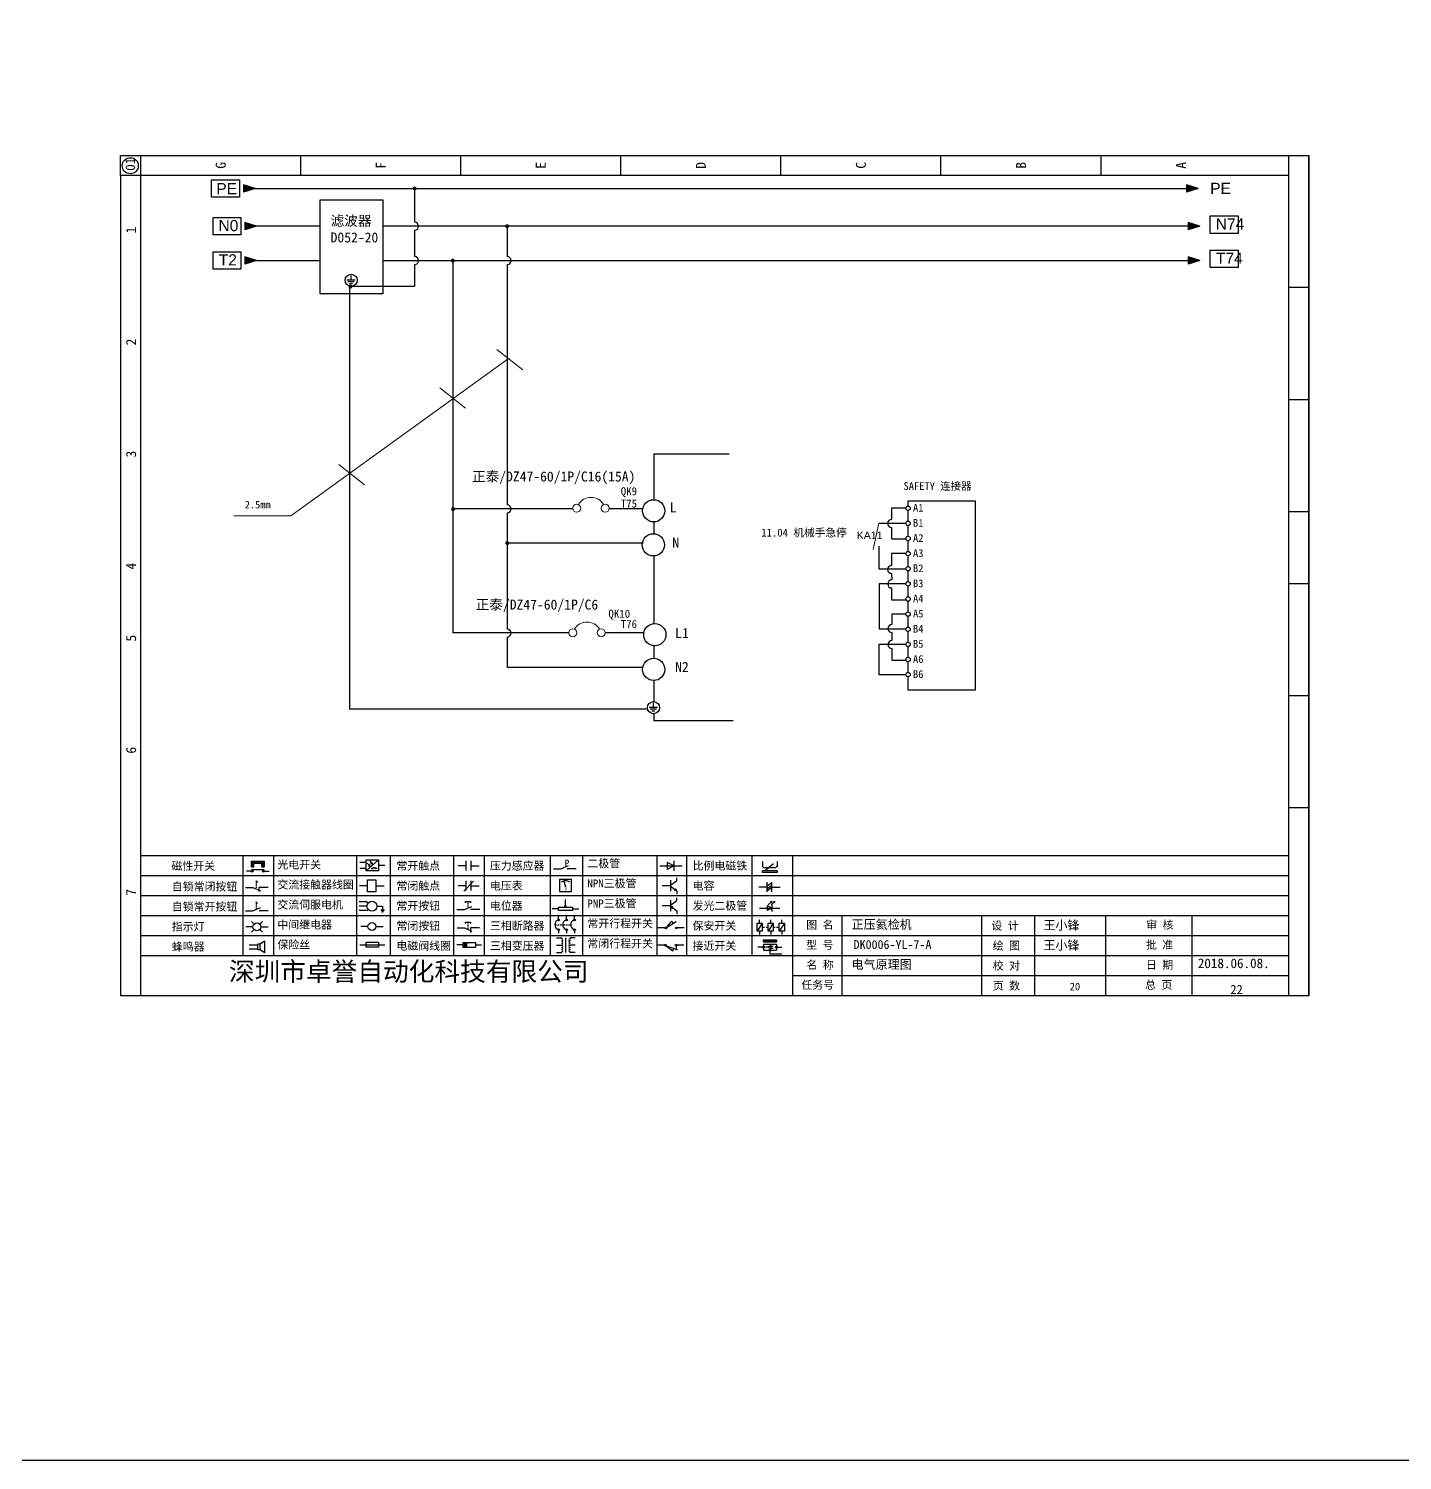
# Model space of a CAD drawing. Header units: millimetres. Extents: x 946 to 4507, y -1073 to 3239.
# Drawn here: x 1591.5 to 1934.8, y -1073.1 to -715.3 of the extents above; entities that cross this region are included whole.
import ezdxf
from ezdxf.enums import TextEntityAlignment as Align

# ---------------------------------------------------------------- set-up
doc = ezdxf.new("R2010")
doc.units = ezdxf.units.MM
doc.layers.add('1', color=3, linetype='Continuous', lineweight=20)
doc.layers.add('MISC', color=2, linetype='Continuous')
doc.styles.get("Standard").update_dxf_attribs({"font": ''})
doc.styles.add('样式 8', font='arial.ttf')
doc.styles.add('汉字', font='')
doc.styles.get('Standard').set_extended_font_data('SimSun')
doc.styles.get('汉字').set_extended_font_data('新宋体')

# ---------------------------------------------------------------- blocks, each defined once
blk = doc.blocks.new('磁性开关')
at = {"linetype": 'ByBlock'}
h = blk.add_hatch(dxfattribs=at)
h.set_pattern_fill('ANSI31', color=256, scale=0.1, style=0)
h.paths.add_polyline_path([(-1907.69, -775.29), (-1910.88, -775.29), (-1910.88, -776.69), (-1910.25, -776.69), (-1910.25, -775.79), (-1908.31, -775.79), (-1908.31, -776.69), (-1907.69, -776.69)])
for p, q in [((-1910.88, -776.69), (-1910.88, -775.29)), ((-1910.88, -775.29), (-1907.69, -775.29)), ((-1910.25, -776.69), (-1910.25, -775.79)), ((-1910.25, -775.79), (-1908.31, -775.79)), ((-1908.31, -776.69), (-1908.31, -775.79)), ((-1907.69, -775.29), (-1907.69, -776.69)), ((-1910.91, -777.81), (-1912.09, -777.81)), ((-1910.88, -776.69), (-1910.25, -776.69)), ((-1910.88, -777.39), (-1907.69, -777.39)), ((-1908.31, -776.69), (-1907.69, -776.69)), ((-1907.66, -777.81), (-1906.48, -777.81))]:
    blk.add_line(p, q, dxfattribs=at)
for centre in [(-1910.68, -777.81), (-1907.88, -777.81)]:
    blk.add_circle(centre, 0.225, dxfattribs=at)
blk = doc.blocks.new('*U61')
at = {"linetype": 'ByBlock'}
for p, q in [((-1911.92, -782.07), (-1910.06, -782.07)), ((-1910.06, -782.07), (-1908.18, -782.88)), ((-1909.23, -780.45), (-1909.23, -780.67)), ((-1909.23, -780.45), (-1908.92, -780.84)), ((-1909.23, -780.84), (-1909.23, -781.05)), ((-1909.23, -781.23), (-1909.23, -781.44)), ((-1909.23, -781.61), (-1909.23, -781.83)), ((-1909.23, -782), (-1909.23, -782.21)), ((-1909.23, -782.38), (-1909.23, -782.43)), ((-1908.52, -783.07), (-1908.52, -782.07)), ((-1906.25, -782.07), (-1908.52, -782.07))]:
    blk.add_line(p, q, dxfattribs=at)
blk = doc.blocks.new('*U62')
at = {"linetype": 'ByBlock'}
for p, q in [((-1908.88, -791.17), (-1909.23, -790.71)), ((-1909.23, -790.71), (-1909.23, -790.92)), ((-1911.92, -792.89), (-1910.06, -792.89)), ((-1910.06, -792.89), (-1908.18, -792.08)), ((-1909.23, -791.09), (-1909.23, -791.31)), ((-1909.23, -791.48), (-1909.23, -791.69)), ((-1909.23, -791.86), (-1909.23, -792.08)), ((-1909.23, -792.25), (-1909.23, -792.47)), ((-1906.25, -792.89), (-1908.52, -792.89))]:
    blk.add_line(p, q, dxfattribs=at)
blk = doc.blocks.new('蜂鸣器')
at = {"linetype": 'ByBlock'}
for p, q in [((-1908.8, -796.48), (-1911.01, -796.48)), ((-1908.8, -797.46), (-1911.01, -797.46)), ((-1908.25, -796.26), (-1908.8, -796.26)), ((-1908.8, -797.68), (-1908.8, -796.26)), ((-1908.25, -797.68), (-1908.8, -797.68)), ((-1907.17, -795.53), (-1908.25, -796.26)), ((-1908.25, -797.68), (-1908.25, -796.26)), ((-1907.17, -798.41), (-1908.25, -797.68)), ((-1907.17, -795.53), (-1907.17, -798.41))]:
    blk.add_line(p, q, dxfattribs=at)
blk = doc.blocks.new('指示灯')
at = {"linetype": 'ByBlock'}
for p, q in [((-1854.62, -775.59), (-1853.97, -776.23)), ((-1851.9, -775.59), (-1852.54, -776.23)), ((-1854.25, -776.92), (-1856.06, -776.92)), ((-1854.62, -778.25), (-1853.97, -777.61)), ((-1851.9, -778.25), (-1852.54, -777.61)), ((-1852.26, -776.92), (-1850.45, -776.92))]:
    blk.add_line(p, q, dxfattribs=at)
blk.add_circle((-1853.26, -776.92), 0.992, dxfattribs=at)
blk = doc.blocks.new('光电开关')
at = {"linetype": 'ByBlock'}
h = blk.add_hatch(dxfattribs=at)
h.set_pattern_fill('ANSI31', color=256, scale=0.01, style=0)
h.set_pattern_definition([(45, (0.172267, 0), (-0.0224506403, 0.0224506403), [])])
h.paths.add_polyline_path([(-1882.44, -776.34), (-1882.5, -775.91), (-1882.68, -776.07)])
h.paths.add_polyline_path([(-1882.44, -776.34), (-1882.68, -776.07), (-1882.86, -776.23)])
h.paths.add_polyline_path([(-1883.11, -776.45), (-1883.29, -776.61), (-1883.05, -776.88)])
h.paths.add_polyline_path([(-1883.29, -776.61), (-1883.47, -776.77), (-1883.05, -776.88)])
for p, q in [((-1884.01, -775.96), (-1885.56, -775.96)), ((-1880.91, -775.3), (-1884.01, -778.05)), ((-1883.75, -776.09), (-1883.05, -776.88)), ((-1883.14, -775.55), (-1882.44, -776.34)), ((-1882.5, -775.91), (-1882.86, -776.23)), ((-1882.44, -776.34), (-1882.86, -776.23)), ((-1882.44, -776.34), (-1882.5, -775.91)), ((-1884.01, -777.39), (-1885.56, -777.39)), ((-1883.11, -776.45), (-1883.47, -776.77)), ((-1883.05, -776.88), (-1883.47, -776.77)), ((-1883.05, -776.88), (-1883.11, -776.45)), ((-1882.78, -777.47), (-1882.23, -777.47)), ((-1882.23, -777.47), (-1882.23, -777.14)), ((-1882.23, -777.14), (-1881.78, -777.14)), ((-1881.78, -777.47), (-1881.78, -777.14)), ((-1881.23, -777.47), (-1881.78, -777.47)), ((-1879.37, -776.67), (-1880.91, -776.67))]:
    blk.add_line(p, q, dxfattribs=at)
blk.add_lwpolyline([(-1884.01, -775.3), (-1880.91, -775.3), (-1880.91, -778.05), (-1884.01, -778.05)], close=True, dxfattribs=at)
blk = doc.blocks.new('交流接触器线圈')
at = {"linetype": 'ByBlock'}
for p, q in [((-1880.82, -781.77), (-1882.87, -781.77)), ((-1878.72, -781.77), (-1876.67, -781.77))]:
    blk.add_line(p, q, dxfattribs=at)
blk.add_lwpolyline([(-1880.82, -780.28), (-1878.72, -780.28), (-1878.72, -783.26), (-1880.82, -783.26)], close=True, dxfattribs=at)
blk = doc.blocks.new('交流伺服电机')
at = {"linetype": 'ByBlock'}
for p, q in [((-1880.97, -785.75), (-1882.94, -785.75)), ((-1880.97, -786.85), (-1882.94, -786.85)), ((-1880.97, -785.75), (-1880.65, -786.03)), ((-1878.49, -786.85), (-1877.07, -786.85)), ((-1877.07, -786.85), (-1877.07, -787.72)), ((-1880.97, -787.94), (-1882.94, -787.94)), ((-1880.97, -787.94), (-1880.65, -787.67)), ((-1877.54, -787.72), (-1876.59, -787.72)), ((-1877.38, -788.01), (-1876.75, -788.01)), ((-1877.23, -788.29), (-1876.9, -788.29))]:
    blk.add_line(p, q, dxfattribs=at)
blk.add_circle((-1879.73, -786.85), 1.24, dxfattribs=at)
blk = doc.blocks.new('中间继电器')
at = {"linetype": 'ByBlock'}
for p, q in [((-1880.72, -791.92), (-1882.54, -791.92)), ((-1878.74, -791.92), (-1876.92, -791.92))]:
    blk.add_line(p, q, dxfattribs=at)
blk.add_circle((-1879.73, -791.92), 0.992, dxfattribs=at)
blk = doc.blocks.new('保险丝')
at = {"linetype": 'ByBlock'}
blk.add_line((-1882.72, -796.49), (-1876.55, -796.49), dxfattribs=at)
blk.add_lwpolyline([(-1881.2, -795.86), (-1878.06, -795.86), (-1878.06, -797.12), (-1881.2, -797.12)], close=True, dxfattribs=at)
blk = doc.blocks.new('常开按钮')
at = {"linetype": 'ByBlock'}
for p, q in [((-1910.06, -787.73), (-1908.18, -786.93)), ((-1909.9, -785.68), (-1908.56, -785.68)), ((-1909.9, -785.68), (-1909.9, -786.07)), ((-1909.23, -785.68), (-1909.23, -785.89)), ((-1909.23, -786.06), (-1909.23, -786.28)), ((-1909.23, -786.45), (-1909.23, -786.67)), ((-1909.23, -786.84), (-1909.23, -787.05)), ((-1908.56, -785.68), (-1908.56, -786.07)), ((-1911.92, -787.73), (-1910.06, -787.73)), ((-1909.23, -787.22), (-1909.23, -787.38)), ((-1906.25, -787.73), (-1908.52, -787.73))]:
    blk.add_line(p, q, dxfattribs=at)
blk = doc.blocks.new('常开触点')
at = {"linetype": 'ByBlock'}
for p, q in [((-1853.82, -781.77), (-1855.88, -781.77)), ((-1853.82, -782.99), (-1853.82, -780.56)), ((-1852.6, -782.99), (-1852.6, -780.56)), ((-1852.6, -781.77), (-1850.55, -781.77))]:
    blk.add_line(p, q, dxfattribs=at)
blk = doc.blocks.new('常闭触点')
at = {"linetype": 'ByBlock'}
for p, q in [((-1853.82, -786.77), (-1855.88, -786.77)), ((-1852.01, -785.66), (-1854.43, -788.1)), ((-1853.82, -787.99), (-1853.82, -785.56)), ((-1852.6, -787.99), (-1852.6, -785.56)), ((-1852.6, -786.77), (-1850.55, -786.77))]:
    blk.add_line(p, q, dxfattribs=at)
blk = doc.blocks.new('常闭按钮')
at = {"linetype": 'ByBlock'}
for p, q in [((-1856.13, -792.28), (-1854.28, -792.28)), ((-1854.28, -792.28), (-1852.4, -793.09)), ((-1854.11, -790.83), (-1852.77, -790.83)), ((-1854.11, -790.83), (-1854.11, -791.22)), ((-1853.44, -790.83), (-1853.44, -791.04)), ((-1853.44, -791.21), (-1853.44, -791.43)), ((-1853.44, -791.6), (-1853.44, -791.82)), ((-1853.44, -791.99), (-1853.44, -792.2)), ((-1853.44, -792.37), (-1853.44, -792.53)), ((-1852.77, -790.83), (-1852.77, -791.22)), ((-1850.47, -792.28), (-1852.73, -792.28)), ((-1852.73, -792.28), (-1852.73, -793.43))]:
    blk.add_line(p, q, dxfattribs=at)
blk = doc.blocks.new('电磁阀线圈')
at = {"linetype": 'ByBlock'}
for p, q in [((-1854.61, -796.54), (-1856.17, -796.54)), ((-1854.61, -795.92), (-1853.75, -797.16)), ((-1853.75, -795.92), (-1854.61, -797.16)), ((-1853.75, -795.92), (-1853.75, -797.16)), ((-1851.53, -796.54), (-1849.97, -796.54))]:
    blk.add_line(p, q, dxfattribs=at)
blk.add_lwpolyline([(-1854.61, -795.92), (-1851.53, -795.92), (-1851.53, -797.16), (-1854.61, -797.16)], close=True, dxfattribs=at)
blk = doc.blocks.new('电压表')
at = {"linetype": 'ByBlock'}
for p, q in [((-1814.84, -780.75), (-1814.91, -781.13)), ((-1814.6, -781.05), (-1814.91, -781.13)), ((-1814.84, -780.75), (-1814.46, -782.26)), ((-1814.84, -780.75), (-1814.6, -781.05))]:
    blk.add_line(p, q, dxfattribs=at)
blk.add_lwpolyline([(-1815.84, -780.34), (-1813.07, -780.34), (-1813.07, -783.49), (-1815.84, -783.49)], close=True, dxfattribs=at)
blk.add_arc((-1814.46, -782.26), 1.56, 46.8313, 133.1687, dxfattribs=at)
at = {"linetype": 'ByBlock', "insert": (-1814.7, -782.39), "char_height": 0.75, "width": 0.6768, "attachment_point": 1}
blk.add_mtext('V', dxfattribs=at)
blk = doc.blocks.new('电位器')
at = {"linetype": 'ByBlock'}
for p, q in [((-1814.45, -787.3), (-1814.62, -786.96)), ((-1814.62, -786.96), (-1814.27, -786.96)), ((-1814.45, -787.3), (-1814.45, -785.39)), ((-1814.45, -787.3), (-1814.27, -786.96)), ((-1816.21, -787.75), (-1817.79, -787.75)), ((-1812.68, -787.75), (-1811.1, -787.75))]:
    blk.add_line(p, q, dxfattribs=at)
blk.add_lwpolyline([(-1816.21, -787.3), (-1812.68, -787.3), (-1812.68, -788.2), (-1816.21, -788.2)], close=True, dxfattribs=at)
blk = doc.blocks.new('三相断路器')
at = {"linetype": 'ByBlock'}
for p, q in [((-1816.17, -790.33), (-1816.17, -789.7)), ((-1814.17, -790.33), (-1814.17, -789.7)), ((-1812.18, -790.33), (-1812.18, -789.7)), ((-1817.14, -791.74), (-1816.72, -791.74)), ((-1816.45, -791.74), (-1816.03, -791.74)), ((-1816.17, -793.19), (-1816.17, -793.83)), ((-1815.76, -791.74), (-1815.34, -791.74)), ((-1815.07, -791.74), (-1814.65, -791.74)), ((-1814.38, -791.74), (-1813.96, -791.74)), ((-1814.17, -793.19), (-1814.17, -793.83)), ((-1813.69, -791.74), (-1813.27, -791.74)), ((-1812.18, -793.19), (-1812.18, -793.83))]:
    blk.add_line(p, q, dxfattribs=at)
for centre in [(-1816.17, -790.55), (-1814.17, -790.55), (-1812.18, -790.55), (-1816.17, -792.98), (-1814.17, -792.98), (-1812.18, -792.98)]:
    blk.add_circle(centre, 0.219, dxfattribs=at)
for centre in [(-1815.81, -791.74), (-1813.82, -791.74), (-1811.83, -791.74)]:
    blk.add_arc(centre, 1.32, 115.5791, 244.4209, dxfattribs=at)
blk = doc.blocks.new('三相变压器')
at = {"linetype": 'ByBlock'}
for p, q in [((-1816.69, -795.03), (-1815.37, -795.03)), ((-1816.69, -796.87), (-1815.37, -796.87)), ((-1815.37, -795.03), (-1815.37, -795.24)), ((-1814.34, -798.7), (-1814.34, -795.04)), ((-1812, -795.03), (-1813.32, -795.03)), ((-1813.32, -795.03), (-1813.32, -795.24)), ((-1812, -796.87), (-1813.32, -796.87)), ((-1816.69, -798.71), (-1815.37, -798.71)), ((-1815.37, -798.71), (-1815.37, -798.5)), ((-1813.32, -798.71), (-1813.32, -798.5)), ((-1812, -798.71), (-1813.32, -798.71))]:
    blk.add_line(p, q, dxfattribs=at)
for centre, start, end in [((-1815.37, -795.51), 270, 90), ((-1815.37, -796.06), 270, 90), ((-1815.37, -796.6), 270, 90), ((-1815.37, -797.14), 270, 90), ((-1815.37, -797.68), 270, 90), ((-1813.32, -795.51), 90, 270), ((-1813.32, -796.06), 90, 270), ((-1813.32, -796.6), 90, 270), ((-1813.32, -797.14), 90, 270), ((-1813.32, -797.68), 90, 270), ((-1815.37, -798.23), 270, 90), ((-1813.32, -798.23), 90, 270)]:
    blk.add_arc(centre, 0.271, start, end, dxfattribs=at)
blk = doc.blocks.new('压力感应器')
at = {"linetype": 'ByBlock'}
for p, q in [((-1817.44, -777.73), (-1815.59, -777.73)), ((-1815.59, -777.73), (-1813.71, -776.93)), ((-1811.78, -777.73), (-1814.05, -777.73))]:
    blk.add_line(p, q, dxfattribs=at)
at = {"linetype": 'ByBlock', "insert": (-1814.65, -775.48), "char_height": 1.68, "width": 1.2242, "attachment_point": 1}
blk.add_mtext('{\\fNSimSun|b0|i0|c134|p49;P}', dxfattribs=at)
blk = doc.blocks.new('二极管')
at = {"linetype": 'ByBlock'}
for p, q in [((-1783.97, -776.77), (-1785.69, -775.9)), ((-1785.69, -775.9), (-1785.69, -777.65)), ((-1783.97, -777.99), (-1783.97, -775.56)), ((-1787.52, -776.77), (-1781.92, -776.77)), ((-1783.97, -776.77), (-1785.69, -777.65))]:
    blk.add_line(p, q, dxfattribs=at)
blk = doc.blocks.new('NPN三极管')
at = {"linetype": 'ByBlock'}
for p, q in [((-1784.15, -780.66), (-1784.15, -779.98)), ((-1785.73, -781.97), (-1787.81, -781.97)), ((-1785.73, -780.61), (-1785.73, -783.32)), ((-1785.73, -781.82), (-1784.15, -780.66)), ((-1785.73, -782.11), (-1784.15, -783.27)), ((-1784.41, -782.73), (-1784.74, -783.18)), ((-1784.15, -783.27), (-1784.74, -783.18)), ((-1784.15, -783.27), (-1784.41, -782.73)), ((-1784.15, -783.27), (-1784.15, -783.96))]:
    blk.add_line(p, q, dxfattribs=at)
blk = doc.blocks.new('PNP三极管')
at = {"linetype": 'ByBlock'}
for p, q in [((-1784.9, -786.74), (-1786.98, -786.74)), ((-1784.9, -785.38), (-1784.9, -788.09)), ((-1784.9, -786.59), (-1783.32, -785.43)), ((-1784.9, -786.88), (-1783.32, -788.04)), ((-1784.9, -786.88), (-1784.31, -786.97)), ((-1784.9, -786.88), (-1784.64, -787.42)), ((-1784.31, -786.97), (-1784.64, -787.42)), ((-1783.32, -785.43), (-1783.32, -784.75)), ((-1783.32, -788.04), (-1783.32, -788.73))]:
    blk.add_line(p, q, dxfattribs=at)
blk = doc.blocks.new('常开行程开关')
at = {"linetype": 'ByBlock'}
for p, q in [((-1785.89, -792.17), (-1784.52, -790.62)), ((-1785.89, -792.17), (-1783.43, -790.72)), ((-1784.52, -790.62), (-1784.19, -791.17)), ((-1786.29, -792.3), (-1788.01, -792.3)), ((-1781.48, -792.3), (-1783.21, -792.3))]:
    blk.add_line(p, q, dxfattribs=at)
for centre in [(-1786.07, -792.3), (-1783.42, -792.3)]:
    blk.add_circle(centre, 0.219, dxfattribs=at)
blk = doc.blocks.new('常闭行程开关')
at = {"linetype": 'ByBlock'}
for p, q in [((-1786.34, -796.62), (-1788.07, -796.62)), ((-1785.93, -796.72), (-1783.25, -797.7)), ((-1785.93, -796.72), (-1784.3, -798)), ((-1784.3, -798), (-1784.08, -797.4)), ((-1783.48, -796.84), (-1783.48, -797.85)), ((-1781.54, -796.62), (-1783.26, -796.62))]:
    blk.add_line(p, q, dxfattribs=at)
for centre in [(-1786.12, -796.62), (-1783.48, -796.62)]:
    blk.add_circle(centre, 0.219, dxfattribs=at)
blk = doc.blocks.new('电容')
at = {"linetype": 'ByBlock'}
for p, q in [((-1756.08, -781.77), (-1758.13, -781.77)), ((-1756.08, -782.99), (-1756.08, -780.56)), ((-1754.86, -780.79), (-1756.08, -781.55)), ((-1754.86, -781.44), (-1756.08, -782.2)), ((-1754.86, -781.99), (-1756.08, -782.75)), ((-1754.86, -782.99), (-1754.86, -780.56)), ((-1754.86, -781.77), (-1752.81, -781.77))]:
    blk.add_line(p, q, dxfattribs=at)
blk = doc.blocks.new('发光二极管')
at = {"linetype": 'ByBlock'}
for p, q in [((-1758.01, -786.77), (-1752.89, -786.77)), ((-1754.84, -786.77), (-1756.04, -786.16)), ((-1756.04, -786.16), (-1756.04, -787.39)), ((-1754.84, -786.77), (-1756.04, -787.39)), ((-1755.78, -785.92), (-1754.89, -785.14)), ((-1754.89, -785.14), (-1755.2, -785.22)), ((-1755.2, -785.22), (-1755.01, -785.43)), ((-1755.08, -785.92), (-1754.18, -785.14)), ((-1754.89, -785.14), (-1755.01, -785.43)), ((-1754.84, -787.63), (-1754.84, -785.92)), ((-1754.18, -785.14), (-1754.49, -785.22)), ((-1754.49, -785.22), (-1754.31, -785.43)), ((-1754.18, -785.14), (-1754.31, -785.43))]:
    blk.add_line(p, q, dxfattribs=at)
blk = doc.blocks.new('比例电磁阀')
at = {"linetype": 'ByBlock'}
for p, q in [((-1757.26, -775.38), (-1757.26, -776.71)), ((-1754.5, -775.98), (-1756.35, -777.44)), ((-1753.58, -775.38), (-1753.58, -776.71)), ((-1757.26, -776.71), (-1757.05, -776.71)), ((-1753.6, -777.73), (-1757.25, -777.73)), ((-1757.25, -778.13), (-1757.25, -777.73)), ((-1753.6, -778.13), (-1757.25, -778.13)), ((-1756.35, -777.44), (-1756.25, -777.25)), ((-1756.35, -777.44), (-1756.15, -777.38)), ((-1756.15, -777.38), (-1756.25, -777.25)), ((-1753.58, -776.71), (-1753.8, -776.71)), ((-1753.6, -777.73), (-1753.6, -778.13))]:
    blk.add_line(p, q, dxfattribs=at)
for centre in [(-1756.78, -776.71), (-1756.24, -776.71), (-1755.7, -776.71), (-1755.15, -776.71), (-1754.61, -776.71), (-1754.07, -776.71)]:
    blk.add_arc(centre, 0.271, 180, 0, dxfattribs=at)
blk = doc.blocks.new('保安开关')
at = {"linetype": 'ByBlock'}
for p, q in [((-1757.96, -790.79), (-1757.96, -789.97)), ((-1755.17, -790.79), (-1755.17, -789.97)), ((-1752.39, -790.79), (-1752.39, -789.97)), ((-1757.33, -790.79), (-1758.6, -792.81)), ((-1757.96, -792.81), (-1757.96, -793.62)), ((-1757.33, -791.8), (-1756.72, -791.8)), ((-1756.35, -791.8), (-1755.89, -791.8)), ((-1754.54, -790.79), (-1755.81, -792.81)), ((-1755.17, -792.81), (-1755.17, -793.62)), ((-1754.52, -791.8), (-1754.06, -791.8)), ((-1753.69, -791.8), (-1753.08, -791.8)), ((-1751.75, -790.79), (-1753.02, -792.81)), ((-1752.39, -792.81), (-1752.39, -793.62))]:
    blk.add_line(p, q, dxfattribs=at)
for points in [[(-1758.6, -790.79), (-1757.33, -790.79), (-1757.33, -792.81), (-1758.6, -792.81)], [(-1755.81, -790.79), (-1754.54, -790.79), (-1754.54, -792.81), (-1755.81, -792.81)], [(-1753.02, -790.79), (-1751.75, -790.79), (-1751.75, -792.81), (-1753.02, -792.81)]]:
    blk.add_lwpolyline(points, close=True, dxfattribs=at)
blk = doc.blocks.new('接近开关')
at = {"linetype": 'ByBlock'}
h = blk.add_hatch(dxfattribs=at)
h.set_pattern_fill('ANSI31', color=256, scale=0.01, style=0)
h.set_pattern_definition([(45, (-89.131516, -30.795668), (-0.0224506403, 0.0224506403), [])])
h.paths.add_polyline_path([(-1513.76, -1123.35), (-1513.76, -1122.85), (-1516.96, -1122.85), (-1516.96, -1123.35)])
for p, q in [((-1516.96, -1123.35), (-1516.96, -1122.85)), ((-1516.96, -1122.85), (-1513.76, -1122.85)), ((-1516.96, -1123.35), (-1513.76, -1123.35)), ((-1513.76, -1122.85), (-1513.76, -1123.35)), ((-1517.18, -1124.71), (-1518.36, -1124.71)), ((-1516.96, -1123.95), (-1513.76, -1123.95)), ((-1516.96, -1123.95), (-1516.96, -1125.47)), ((-1516.96, -1125.47), (-1513.76, -1125.47)), ((-1515.91, -1124.71), (-1516.45, -1124.71)), ((-1515.11, -1124.31), (-1515.91, -1124.71)), ((-1515.11, -1125.11), (-1515.91, -1124.71)), ((-1515.36, -1125.69), (-1515.36, -1126.36)), ((-1515.36, -1126.36), (-1512.36, -1126.36)), ((-1515.33, -1124.53), (-1515.17, -1124.53)), ((-1515.33, -1124.88), (-1515.17, -1124.88)), ((-1515.25, -1124.45), (-1515.25, -1124.61)), ((-1515.11, -1124.31), (-1515.11, -1125.11)), ((-1515.11, -1124.48), (-1514.58, -1124.48)), ((-1515.11, -1124.94), (-1514.58, -1124.94)), ((-1513.76, -1123.95), (-1513.76, -1125.47)), ((-1513.54, -1124.71), (-1512.36, -1124.71))]:
    blk.add_line(p, q, dxfattribs=at)
for centre in [(-1516.96, -1124.71), (-1515.36, -1125.47), (-1513.76, -1124.71)]:
    blk.add_circle(centre, 0.225, dxfattribs=at)

msp = doc.modelspace()

# ---------------------------------------------------------------- hatches: boundary and pattern name
at = {"lineweight": -2}
h = msp.add_hatch(color=0, dxfattribs=at)
edge = h.paths.add_edge_path()
edge.add_arc((1687.982, -755.232), 0.5, 0, 360)
for points in [[(1645.541, -763.72), (1648.459, -764.655), (1645.541, -765.59)], [(1881.245, -763.716), (1884.163, -764.651), (1881.245, -765.586)], [(1645.541, -772.286), (1648.459, -773.221), (1645.541, -774.156)], [(1881.245, -772.282), (1884.163, -773.217), (1881.245, -774.152)]]:
    msp.add_hatch(color=256).paths.add_polyline_path(points)
h = msp.add_hatch(color=0, dxfattribs=at)
edge = h.paths.add_edge_path()
edge.add_arc((1711.07, -764.638), 0.5, 0, 360)
h = msp.add_hatch(color=0, dxfattribs=at)
edge = h.paths.add_edge_path()
edge.add_arc((1697.504, -773.249), 0.5, 0, 360)
h = msp.add_hatch(color=0, dxfattribs=at)
edge = h.paths.add_edge_path()
edge.add_arc((1671.931, -779.725), 0.5, 0, 360)
h = msp.add_hatch(color=0, dxfattribs=at)
edge = h.paths.add_edge_path()
edge.add_arc((1697.587, -835.349), 0.5, 0, 360)
h = msp.add_hatch(color=0, dxfattribs=at)
edge = h.paths.add_edge_path()
edge.add_arc((1711.121, -843.831), 0.5, 0, 360)
at = {"layer": 'MISC'}
for points in [[(1645.175, -754.285), (1648.094, -755.221), (1645.175, -756.156)], [(1880.879, -754.281), (1883.797, -755.217), (1880.879, -756.152)]]:
    msp.add_hatch(color=256, dxfattribs=at).paths.add_polyline_path(points)

# ---------------------------------------------------------------- linework, layer by layer
at = {"linetype": 'ByBlock'}
for p, q in [((1614.415, -746.996), (1911.415, -746.996)), ((1614.415, -751.996), (1614.415, -746.996)), ((1619.415, -746.996), (1619.415, -956.996)), ((1911.415, -746.996), (1911.415, -956.996)), ((1911.415, -956.996), (1911.415, -746.996)), ((1614.415, -751.996), (1614.415, -936.996)), ((1906.415, -921.996), (1619.415, -921.996)), ((1906.415, -926.996), (1619.415, -926.996)), ((1906.415, -931.996), (1619.415, -931.996)), ((1614.415, -936.996), (1614.415, -956.996)), ((1906.415, -936.996), (1619.415, -936.996)), ((1906.415, -941.996), (1619.415, -941.996)), ((1906.415, -946.996), (1619.415, -946.996)), ((1906.415, -951.996), (1782.438, -951.996)), ((1911.415, -956.996), (1614.415, -956.996))]:
    msp.add_line(p, q, dxfattribs=at)
at = {"color": 0, "lineweight": -2}
for p, q in [((1687.949, -755.217), (1687.949, -763.655)), ((1687.949, -765.655), (1687.949, -772.22)), ((1711.076, -764.654), (1711.076, -772.22)), ((1687.949, -774.22), (1687.949, -779.618)), ((1697.535, -773.22), (1697.535, -866.254)), ((1711.076, -774.22), (1711.076, -834.308)), ((1671.039, -778.054), (1673.137, -778.054)), ((1671.309, -778.492), (1672.817, -778.492)), ((1671.696, -778.997), (1672.446, -778.997)), ((1671.696, -779.618), (1671.696, -885.343)), ((1671.696, -779.618), (1687.949, -779.618)), ((1672.088, -778.054), (1672.088, -776.926)), ((1747.708, -821.511), (1766.61, -821.511)), ((1747.708, -821.511), (1747.708, -832.985)), ((1727.498, -835.308), (1697.535, -835.308)), ((1711.076, -836.308), (1711.076, -865.326)), ((1744.928, -835.308), (1736.567, -835.308)), ((1810.72, -835.124), (1807.167, -835.124)), ((1807.167, -835.124), (1807.167, -837.904)), ((1747.708, -838.538), (1747.708, -841.502)), ((1810.72, -838.904), (1803.995, -838.904)), ((1807.167, -839.904), (1807.167, -842.807)), ((1736.565, -843.823), (1711.076, -843.823)), ((1745.04, -843.823), (1736.565, -843.823)), ((1807.167, -842.807), (1810.735, -842.807)), ((1747.708, -847.052), (1747.708, -863.945)), ((1803.94, -844.604), (1803.995, -850.301)), ((1810.72, -846.464), (1807.17, -846.464)), ((1807.17, -846.464), (1807.17, -849.431)), ((1803.995, -850.301), (1810.723, -850.301)), ((1807.165, -851.431), (1807.195, -853.057)), ((1810.72, -854.024), (1804.041, -854.024)), ((1804.041, -854.024), (1804.041, -865.249)), ((1807.17, -855.057), (1807.17, -857.979)), ((1807.17, -857.979), (1810.749, -857.979)), ((1810.72, -861.584), (1807.233, -861.584)), ((1807.233, -861.584), (1807.261, -864.201)), ((1804.041, -865.249), (1810.733, -865.249)), ((1726.489, -866.254), (1697.535, -866.254)), ((1711.076, -867.326), (1711.076, -874.954)), ((1745.259, -866.254), (1735.598, -866.254)), ((1810.72, -869.144), (1803.994, -869.144)), ((1803.994, -869.144), (1803.994, -876.674)), ((1807.261, -866.201), (1807.261, -868.194)), ((1747.708, -869.471), (1747.708, -872.646)), ((1807.248, -870.194), (1807.248, -873.084)), ((1735.579, -874.954), (1711.076, -874.954)), ((1745.035, -874.954), (1735.579, -874.954)), ((1807.233, -873.084), (1810.744, -873.084)), ((1747.708, -878.171), (1747.708, -883.459)), ((1803.994, -876.674), (1810.721, -876.674)), ((1747.644, -884.855), (1747.644, -883.727)), ((1745.928, -885.343), (1671.696, -885.343)), ((1746.595, -884.855), (1748.693, -884.855)), ((1746.864, -885.293), (1748.372, -885.293)), ((1747.252, -885.797), (1748.002, -885.797)), ((1747.708, -886.472), (1747.708, -888.189)), ((1747.708, -888.189), (1767.605, -888.189)), ((1644.994, -921.996), (1644.994, -946.996)), ((1652.671, -921.996), (1652.671, -946.996)), ((1673.46, -921.996), (1673.46, -946.996)), ((1681.814, -921.996), (1681.814, -946.996)), ((1697.669, -921.996), (1697.669, -946.996)), ((1705.317, -921.996), (1705.317, -946.996)), ((1721.81, -921.996), (1721.81, -946.996)), ((1729.912, -921.996), (1729.912, -946.996)), ((1748.531, -921.996), (1748.531, -946.996)), ((1755.89, -921.996), (1755.89, -946.996)), ((1772.2, -921.996), (1772.2, -946.996)), ((1782.438, -921.996), (1782.438, -956.911)), ((1794.759, -936.996), (1794.759, -956.911)), ((1829.63, -936.996), (1829.63, -956.996)), ((1842.894, -936.996), (1842.894, -956.996)), ((1860.586, -936.996), (1860.586, -956.996)), ((1882.198, -936.996), (1882.198, -956.996))]:
    msp.add_line(p, q, dxfattribs=at)
for p, q in [((1648.459, -764.655), (1645.541, -763.72)), ((1645.541, -763.72), (1645.541, -765.59)), ((1648.459, -764.655), (1645.541, -765.59)), ((1884.163, -764.651), (1881.245, -763.716)), ((1881.245, -763.716), (1881.245, -765.586)), ((1884.163, -764.651), (1881.245, -765.586)), ((1648.459, -773.221), (1645.541, -772.286)), ((1645.541, -772.286), (1645.541, -774.156)), ((1884.163, -773.217), (1881.245, -772.282)), ((1881.245, -772.282), (1881.245, -774.152)), ((1648.459, -773.221), (1645.541, -774.156)), ((1648.459, -773.221), (1664.325, -773.221)), ((1680.025, -773.22), (1884.163, -773.217)), ((1884.163, -773.217), (1881.245, -774.152))]:
    msp.add_line(p, q)
at = {"color": 0}
for p, q in [((1664.325, -764.655), (1648.459, -764.655)), ((1884.163, -764.651), (1680.025, -764.655))]:
    msp.add_line(p, q, dxfattribs=at)
at = {"color": 0, "lineweight": -2}
for points in [[(945.997, 769.276), (4506.512, 769.276), (4506.512, -1073.067), (945.997, -1073.067)], [(1664.325, -758.079), (1680.025, -758.079), (1680.025, -781.537), (1664.325, -781.537)]]:
    msp.add_lwpolyline(points, close=True, dxfattribs=at)
at = {"linetype": 'ByBlock'}
for points in [[(1659.415, -746.996), (1659.415, -751.996)], [(1699.415, -746.996), (1699.415, -751.996)], [(1739.415, -746.996), (1739.415, -751.996)], [(1779.415, -746.996), (1779.415, -751.996)], [(1819.415, -746.996), (1819.415, -751.996)], [(1859.415, -746.996), (1859.415, -751.996)], [(1906.415, -956.996), (1906.415, -746.996)], [(1906.415, -751.996), (1614.415, -751.996)], [(1911.415, -779.996), (1906.415, -779.996)], [(1911.415, -807.996), (1906.415, -807.996)], [(1911.415, -835.996), (1906.415, -835.996)], [(1911.415, -853.996), (1906.415, -853.996)], [(1911.415, -881.996), (1906.415, -881.996)], [(1911.415, -909.996), (1906.415, -909.996)]]:
    msp.add_lwpolyline(points, dxfattribs=at)
at = {"color": 1, "lineweight": -3}
for points in [[(1637.228, -753.04), (1644.169, -753.04), (1644.169, -757.393), (1637.228, -757.393)], [(1886.822, -762.087), (1893.763, -762.087), (1893.763, -766.44), (1886.822, -766.44)], [(1637.593, -762.479), (1644.534, -762.479), (1644.534, -766.831), (1637.593, -766.831)], [(1637.593, -771.045), (1644.534, -771.045), (1644.534, -775.397), (1637.593, -775.397)], [(1886.822, -770.653), (1893.763, -770.653), (1893.763, -775.005), (1886.822, -775.005)]]:
    msp.add_lwpolyline(points, close=True, dxfattribs=at)
at = {"color": 0, "lineweight": -2}
for points in [[(1811.271, -834.574), (1811.271, -833.287), (1828.079, -833.287), (1828.079, -880.609), (1811.271, -880.609), (1811.271, -877.254)], [(1811.271, -838.354), (1811.271, -835.674)], [(1811.271, -842.134), (1811.271, -839.454)], [(1811.271, -845.914), (1811.271, -843.234)], [(1811.271, -849.694), (1811.271, -847.014)], [(1811.271, -853.474), (1811.271, -850.794)], [(1811.271, -857.254), (1811.271, -854.574)], [(1811.271, -861.034), (1811.271, -858.354)], [(1811.271, -864.814), (1811.271, -862.134)], [(1811.271, -868.594), (1811.271, -865.914)], [(1811.271, -872.374), (1811.271, -869.694)], [(1811.271, -876.154), (1811.271, -873.474)]]:
    msp.add_lwpolyline(points, dxfattribs=at)
at = {"linetype": 'ByBlock'}
msp.add_circle((1616.903, -749.524), 2, dxfattribs=at)
at = {"color": 0, "lineweight": -2}
for centre, radius in [((1672.099, -778.165), 1.508), ((1747.708, -835.762), 2.777), ((1811.271, -835.124), 0.55), ((1811.271, -838.904), 0.55), ((1747.616, -844.277), 2.777), ((1811.271, -842.684), 0.55), ((1811.271, -846.464), 0.55), ((1811.271, -850.244), 0.55), ((1811.271, -854.024), 0.55), ((1811.271, -857.804), 0.55), ((1811.271, -861.584), 0.55), ((1747.984, -866.708), 2.777), ((1811.271, -865.364), 0.55), ((1811.271, -869.144), 0.55), ((1747.723, -875.408), 2.777), ((1811.271, -872.924), 0.55), ((1811.271, -876.704), 0.55), ((1747.655, -884.966), 1.508)]:
    msp.add_circle(centre, radius, dxfattribs=at)
at = {"lineweight": 0}
for centre in [(1728.478, -835.11), (1735.587, -835.11), (1727.489, -866.254), (1734.598, -866.254)]:
    msp.add_circle(centre, 1, dxfattribs=at)
at = {"color": 0, "lineweight": -2}
for centre, start, end in [((1687.949, -764.655), 270, 90), ((1687.949, -773.22), 270, 90), ((1711.076, -773.22), 270, 90), ((1711.076, -835.308), 270, 90), ((1807.167, -838.904), 90, 270), ((1807.165, -850.431), 90, 270), ((1807.195, -854.057), 90, 270), ((1711.076, -866.326), 270, 90), ((1807.261, -865.201), 90, 270), ((1807.248, -869.194), 90, 270)]:
    msp.add_arc(centre, 1, start, end, dxfattribs=at)
at = {"lineweight": 0}
for centre in [(1732.032, -836.103), (1731.044, -867.247)]:
    msp.add_arc(centre, 3.691, 31.18201, 148.81799, dxfattribs=at)
at = {"layer": '1', "color": 7, "linetype": 'Continuous', "lineweight": 13}
for p, q in [((1711.371, -797.77), (1657.007, -837.019)), ((1708.535, -795.415), (1715.006, -800.524)), ((1694.237, -805.007), (1700.708, -810.116)), ((1668.981, -824.192), (1675.451, -829.301)), ((1657.007, -837.019), (1642.779, -837.019)), ((1803.988, -838.844), (1802.531, -845.476))]:
    msp.add_line(p, q, dxfattribs=at)
at = {"layer": 'MISC'}
for p, q in [((1648.094, -755.221), (1645.175, -754.285)), ((1645.175, -754.285), (1645.175, -756.156)), ((1883.797, -755.217), (1880.879, -754.281)), ((1880.879, -754.281), (1880.879, -756.152)), ((1648.094, -755.221), (1645.175, -756.156)), ((1648.094, -755.217), (1883.797, -755.217)), ((1883.797, -755.217), (1880.879, -756.152))]:
    msp.add_line(p, q, dxfattribs=at)

# ---------------------------------------------------------------- block references
at = {"linetype": 'ByBlock'}
for name, p in [('光电开关', (3559.867, -147.728)), ('压力感应器', (3540.121, -147.48)), ('磁性开关', (3558.057, -148.037)), ('常开触点', (3554.682, -142.699)), ('二极管', (3536.783, -147.722)), ('比例电磁阀', (3532.127, -148.015)), ('*U61', (3557.603, -147.819)), ('交流接触器线圈', (3557.027, -147.728)), ('常闭触点', (3554.682, -142.699)), ('电压表', (3540.121, -147.48)), ('NPN三极管', (3537.609, -147.493)), ('电容', (3532.127, -148.015)), ('*U62', (3557.603, -142.819)), ('交流伺服电机', (3557.027, -147.728)), ('常开按钮', (3610.467, -147.699)), ('电位器', (3540.121, -147.48)), ('PNP三极管', (3536.783, -147.722)), ('发光二极管', (3532.127, -148.304)), ('三相断路器', (3540.121, -147.48)), ('指示灯', (3501.818, -162.819)), ('中间继电器', (3557.027, -147.728)), ('常闭按钮', (3554.682, -147.699)), ('常开行程开关', (3536.783, -147.722)), ('保安开关', (3532.127, -148.015)), ('蜂鸣器', (3557.603, -147.819)), ('保险丝', (3557.027, -147.728)), ('电磁阀线圈', (3554.682, -147.699)), ('三相变压器', (3540.121, -147.48)), ('常闭行程开关', (3536.783, -147.722)), ('接近开关', (3292.128, 179.901))]:
    msp.add_blockref(name, p, dxfattribs=at)

# ---------------------------------------------------------------- texts
at = {"style": '汉字'}
for s, p in [('QK9', (1741.508, -830.875)), ('T75', (1741.508, -833.961)), ('QK10', (1739.106, -861.494)), ('T76', (1741.508, -864.058))]:
    msp.add_text(s, height=2, dxfattribs=at).set_placement(p, align=Align.MIDDLE_CENTER)
at = {"color": 0}
msp.add_text('2.5mm', height=1.89, dxfattribs=at).set_placement((1645.512, -835.171))
at = {"linetype": 'ByBlock', "attachment_point": 1, "rotation": 90}
for s, insert, char_height, width in [('{\\fKaiTi_GB2312|b0|i0|c134|p0;01}', (1615.704, -750.798), 2.4, 60.2542), ('{\\fKaiTi_GB2312|b0|i0|c134|p0;G}', (1638.244, -750.288), 2.5, 5), ('{\\fKaiTi_GB2312|b0|i0|c134|p0;F}', (1678.244, -750.288), 2.5, 5), ('{\\fKaiTi_GB2312|b0|i0|c134|p0;E}', (1718.244, -750.288), 2.5, 5), ('{\\fKaiTi_GB2312|b0|i0|c134|p0;D}', (1758.244, -750.288), 2.5, 5), ('{\\fKaiTi_GB2312|b0|i0|c134|p0;C}', (1798.244, -750.288), 2.5, 5), ('{\\fKaiTi_GB2312|b0|i0|c134|p0;B}', (1838.244, -750.288), 2.5, 5), ('{\\fKaiTi_GB2312|b0|i0|c134|p0;A}', (1878.244, -750.288), 2.5, 5), ('{\\fKaiTi_GB2312|b0|i0|c134|p49;1}', (1615.843, -766.452), 2.5, 11.7517), ('{\\fKaiTi_GB2312|b0|i0|c134|p49;2}', (1615.843, -794.452), 2.5, 11.7517), ('{\\fKaiTi_GB2312|b0|i0|c134|p49;3}', (1615.843, -822.452), 2.5, 11.7517), ('{\\fKaiTi_GB2312|b0|i0|c134|p49;4}', (1615.843, -850.452), 2.5, 11.7517), ('{\\fKaiTi_GB2312|b0|i0|c134|p49;5}', (1615.843, -868.452), 2.5, 11.7517), ('{\\fKaiTi_GB2312|b0|i0|c134|p49;6}', (1615.843, -896.452), 2.5, 11.7517), ('{\\fKaiTi_GB2312|b0|i0|c134|p49;7}', (1615.843, -931.958), 2.5, 11.7517)]:
    msp.add_mtext(s, dxfattribs=dict(at, insert=insert, char_height=char_height, width=width))
at = {"color": 0, "lineweight": -2, "attachment_point": 1}
for s, insert, char_height, width in [('滤波器\\PD052-20', (1666.964, -762.032), 2.5, 11.08266), ('A1', (1812.511, -834.045), 1.92, 0.24771), ('B1', (1812.511, -837.825), 1.92, 0.24771), ('A2', (1812.511, -841.605), 1.92, 0.24771), ('A3', (1812.511, -845.385), 1.92, 0.24771), ('B2', (1812.511, -849.165), 1.92, 0.24771), ('B3', (1812.511, -852.945), 1.92, 0.24771), ('A4', (1812.511, -856.725), 1.92, 0.24771), ('A5', (1812.511, -860.505), 1.92, 0.24771), ('B4', (1812.511, -864.285), 1.92, 0.24771), ('B5', (1812.511, -868.065), 1.92, 0.24771), ('A6', (1812.511, -871.845), 1.92, 0.24771), ('B6', (1812.511, -875.625), 1.92, 0.24771), ('深圳市卓誉自动化科技有限公司', (1641.548, -948.525), 4.70644, 96.11383)]:
    msp.add_mtext(s, dxfattribs=dict(at, insert=insert, char_height=char_height, width=width))
at = {"attachment_point": 1}
for s, insert, char_height, width, style in [('N0', (1638.958, -763.1), 2.772, 4.96666, '样式 8'), ('N74', (1888.186, -762.708), 2.772, 4.96666, '样式 8'), ('T2', (1639.021, -771.663), 2.772, 4.96666, '样式 8'), ('T74', (1888.249, -771.271), 2.772, 4.96666, '样式 8'), ('正压氦检机', (1797.186, -938.056), 2.2, 75.3177, '汉字'), ('{\\fKaiTi_GB2312|b0|i0|c134|p49;DK0006-YL-7-A}', (1797.664, -943.056), 2.2, 75.3177, '汉字')]:
    msp.add_mtext(s, dxfattribs=dict(at, insert=insert, char_height=char_height, width=width, style=style))
at = {"color": 0, "lineweight": -2, "attachment_point": 1}
for s, insert, char_height in [('正泰/DZ47-60/1P/C16(15A)', (1702.3, -825.942), 2.5), (' SAFETY 连接器', (1808.84, -828.614), 1.92), ('L', (1751.734, -833.689), 2.5), ('N', (1752.363, -842.447), 2.5), ('正泰/DZ47-60/1P/C6', (1703.209, -857.949), 2.5), ('L1', (1753.07, -865.061), 2.5), ('N2', (1753.07, -873.529), 2.5)]:
    msp.add_mtext(s, dxfattribs=dict(at, insert=insert, char_height=char_height))
at = {"attachment_point": 1}
for s, insert, char_height, width in [('{\\fArial|b0|i0|c0|p32;K\\fArial|b0|i0|c238|p32;A\\fArial|b0|i0|c0|p32;11}', (1798.443, -840.941), 1.89, 3.40278), ('王小锋', (1845.115, -938.242), 2.2, 75.3177), ('王小锋', (1845.115, -943.242), 2.2, 75.3177), ('{\\fKaiTi_GB2312|b0|i0|c134|p49;电气原理图}', (1797.181, -948.049), 2.2, 75.3177), ('{\\fKaiTi_GB2312|b0|i0|c134|p49;2018.06.08.}', (1883.695, -947.653), 2.4, 72.30504), ('{\\fKaiTi_GB2312|b0|i0|c134|p49;20}', (1851.679, -953.694), 1.92, 75.3177), ('{\\fKaiTi_GB2312|b0|i0|c134|p49;22}', (1891.813, -954.247), 2.304, 90.38124)]:
    msp.add_mtext(s, dxfattribs=dict(at, insert=insert, char_height=char_height, width=width))
at = {"char_height": 2, "attachment_point": 1, "style": '汉字'}
for s, insert in [('{\\fKaiTi_GB2312|b0|i0|c134|p49;光电开关}', (1653.665, -923.188)), ('{\\fKaiTi_GB2312|b0|i0|c134|p49;二极管}', (1731.144, -922.904)), ('{\\fKaiTi_GB2312|b0|i0|c134|p49;磁性开关}', (1627.189, -923.525)), ('{\\fKaiTi_GB2312|b0|i0|c134|p49;常开触点}', (1683.418, -923.475)), ('{\\fKaiTi_GB2312|b0|i0|c134|p49;压力感应器}', (1706.778, -923.465)), ('{\\fKaiTi_GB2312|b0|i0|c134|p49;比例电磁铁}', (1757.433, -923.475)), ('{\\fKaiTi_GB2312|b0|i0|c134|p49;自锁常闭按钮}', (1627.271, -928.682)), ('{\\fKaiTi_GB2312|b0|i0|c134|p49;交流接触器线圈}', (1653.665, -928.188)), ('{\\fKaiTi_GB2312|b0|i0|c134|p49;常闭触点}', (1683.418, -928.475)), ('{\\fKaiTi_GB2312|b0|i0|c134|p49;电压表}', (1706.778, -928.465)), ('{\\fKaiTi_GB2312|b0|i0|c134|p49;NPN三极管}', (1731.144, -927.904)), ('{\\fKaiTi_GB2312|b0|i0|c134|p49;电容}', (1757.433, -928.475)), ('{\\fKaiTi_GB2312|b0|i0|c134|p49;自锁常开按钮}', (1627.271, -933.682)), ('{\\fKaiTi_GB2312|b0|i0|c134|p49;交流伺服电机}', (1653.665, -933.188)), ('{\\fKaiTi_GB2312|b0|i0|c134|p49;常开按钮}', (1683.418, -933.475)), ('{\\fKaiTi_GB2312|b0|i0|c134|p49;电位器}', (1706.778, -933.465)), ('{\\fKaiTi_GB2312|b0|i0|c134|p49;PNP三极管}', (1731.144, -932.904)), ('{\\fKaiTi_GB2312|b0|i0|c134|p49;发光二极管}', (1757.433, -933.475)), ('{\\fKaiTi_GB2312|b0|i0|c134|p49;指示灯}', (1627.271, -938.682)), ('{\\fKaiTi_GB2312|b0|i0|c134|p49;中间继电器}', (1653.665, -938.188)), ('{\\fKaiTi_GB2312|b0|i0|c134|p49;常闭按钮}', (1683.418, -938.475)), ('{\\fKaiTi_GB2312|b0|i0|c134|p49;三相断路器}', (1706.778, -938.465)), ('{\\fKaiTi_GB2312|b0|i0|c134|p49;常开行程开关}', (1731.144, -937.904)), ('{\\fKaiTi_GB2312|b0|i0|c134|p49;保安开关}', (1757.433, -938.475)), ('{\\fKaiTi_GB2312|b0|i0|c134|p0;图 名}', (1785.832, -938.241)), ('{\\fKaiTi_GB2312|b0|i0|c134|p0;设 计}', (1832.121, -938.456)), ('{\\fKaiTi_GB2312|b0|i0|c134|p0;审 核}', (1870.8, -938.247)), ('{\\fKaiTi_GB2312|b0|i0|c134|p49;蜂鸣器}', (1627.271, -943.682)), ('{\\fKaiTi_GB2312|b0|i0|c134|p49;保险丝}', (1653.665, -943.188)), ('{\\fKaiTi_GB2312|b0|i0|c134|p49;电磁阀线圈}', (1683.418, -943.475)), ('{\\fKaiTi_GB2312|b0|i0|c134|p49;三相变压器}', (1706.778, -943.465)), ('{\\fKaiTi_GB2312|b0|i0|c134|p49;常闭行程开关}', (1731.144, -942.904)), ('{\\fKaiTi_GB2312|b0|i0|c134|p49;接近开关}', (1757.433, -943.475)), ('{\\fKaiTi_GB2312|b0|i0|c134|p0;型 号}', (1785.832, -943.241)), ('{\\fKaiTi_GB2312|b0|i0|c134|p0;绘 图}', (1832.449, -943.456)), ('{\\fKaiTi_GB2312|b0|i0|c134|p0;批 准}', (1870.73, -943.247)), ('{\\fKaiTi_GB2312|b0|i0|c134|p0;名 称}', (1785.884, -948.241)), ('{\\fKaiTi_GB2312|b0|i0|c134|p0;校 对}', (1832.449, -948.456)), ('{\\fKaiTi_GB2312|b0|i0|c134|p0;日 期}', (1870.73, -948.247)), ('{\\fKaiTi_GB2312|b0|i0|c134|p0;任务号}', (1784.614, -953.247)), ('{\\fKaiTi_GB2312|b0|i0|c134|p0;页 数}', (1832.449, -953.456)), ('{\\fKaiTi_GB2312|b0|i0|c134|p0;总 页}', (1870.502, -953.247))]:
    msp.add_mtext(s, dxfattribs=dict(at, insert=insert))
at = {"layer": '1', "color": 7, "linetype": 'Continuous', "lineweight": 13, "insert": (1774.601, -840.247), "char_height": 1.96013, "attachment_point": 1}
msp.add_mtext_dynamic_manual_height_columns('11.04 机械手急停', width=24.15706, gutter_width=9.801, heights=[0], dxfattribs=at)
at = {"layer": 'MISC', "char_height": 2.772, "width": 4.96666, "attachment_point": 1, "style": '样式 8'}
for insert in [(1638.428, -753.866), (1886.792, -753.796)]:
    msp.add_mtext('PE', dxfattribs=dict(at, insert=insert))

doc.saveas('drawing.dxf')
